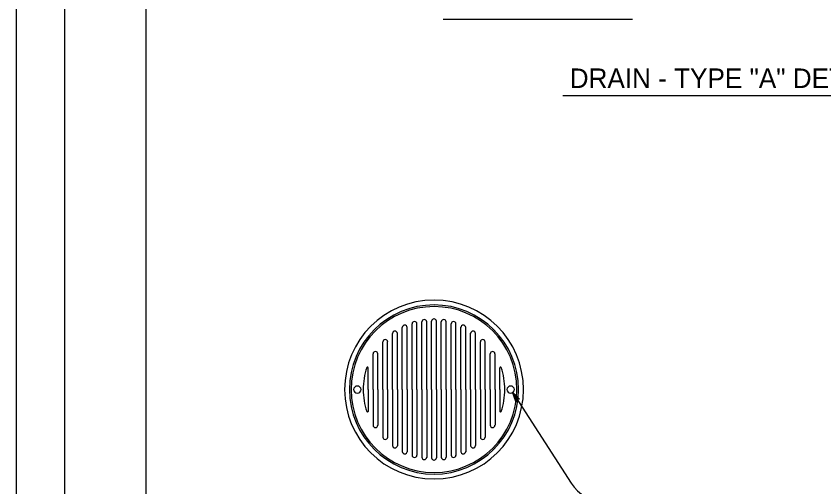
# Model space of a CAD drawing. Extents: x -894 to 866, y -472 to 714.
# Drawn here: x -894 to -397.5, y -181.2 to 108.2 of the extents above; entities that cross this region are included whole.
import ezdxf

# ---------------------------------------------------------------- set-up
doc = ezdxf.new("R2010")
doc.units = 0
for name, color, linetype in [('56 Stage 3 Anno', 7, 'Continuous'), ('57 Undefined', 7, 'Continuous'), ('60 Nongeo Data', 7, 'Continuous'), ('border_PLOTTING-ELEMENTS', 7, 'Continuous'), ('border_rw_22x34_Cut_Lines', 7, 'Continuous'), ('border_SHEET', 7, 'Continuous')]:
    doc.layers.add(name, color=color, linetype=linetype)

msp = doc.modelspace()

# ---------------------------------------------------------------- linework, layer by layer
at = {"layer": '56 Stage 3 Anno'}
for p, q in [((-588.93, -123.01), (-552.89, -178.85)), ((-586.8, -128.78), (-588.93, -123.01)), ((-588.93, -123.01), (-588.93, -123.01)), ((-588.93, -123.01), (-584.56, -127.33)), ((-586.62, -128.41), (-588.18, -124.17)), ((-588.17, -124.18), (-584.99, -127.33)), ((-586.44, -128.02), (-587.43, -125.34)), ((-587.43, -125.34), (-585.37, -127.37)), ((-586.11, -127.38), (-586.8, -128.78)), ((-586.8, -128.78), (-586.8, -128.78)), ((-586.25, -127.68), (-586.68, -126.5)), ((-586.68, -126.5), (-585.8, -127.37)), ((-584.56, -127.33), (-586.11, -127.38)), ((-584.56, -127.33), (-584.56, -127.33))]:
    msp.add_line(p, q, dxfattribs=at)
msp.add_arc((-531.88, -165.29), 25, 212.8441, 270, dxfattribs=at)
at = {"layer": '57 Undefined'}
for p, q in [((-631.57, 106.43), (-515.18, 106.43)), ((-558.03, 59.44), (-244.84, 59.44))]:
    msp.add_line(p, q, dxfattribs=at)
at = {"layer": '60 Nongeo Data'}
for p, q in [((-638.65, -121.33), (-638.65, -79.31)), ((-635.65, -121.33), (-635.65, -79.31)), ((-656.65, -121.33), (-656.65, -83.13)), ((-653.65, -121.33), (-653.65, -82.99)), ((-650.65, -121.33), (-650.65, -80.84)), ((-647.65, -121.33), (-647.65, -80.92)), ((-644.65, -121.33), (-644.65, -79.69)), ((-641.65, -121.33), (-641.65, -79.63)), ((-632.65, -121.33), (-632.65, -79.63)), ((-629.65, -121.33), (-629.65, -79.69)), ((-626.65, -121.33), (-626.65, -80.92)), ((-623.65, -121.33), (-623.65, -80.84)), ((-620.65, -121.33), (-620.65, -82.99)), ((-617.65, -121.33), (-617.65, -83.13)), ((-662.65, -121.33), (-662.65, -86.82)), ((-659.65, -121.33), (-659.65, -86.69)), ((-614.65, -121.33), (-614.65, -86.69)), ((-611.65, -121.33), (-611.65, -86.82)), ((-668.65, -121.33), (-668.65, -92.05)), ((-665.65, -121.33), (-665.65, -91.92)), ((-608.65, -121.33), (-608.65, -91.92)), ((-605.65, -121.33), (-605.65, -92.05)), ((-674.65, -121.33), (-674.65, -99.35)), ((-671.65, -121.33), (-671.65, -99.32)), ((-602.65, -121.33), (-602.65, -99.32)), ((-599.65, -121.33), (-599.65, -99.35)), ((-677.63, -121.33), (-677.63, -107.9)), ((-596.66, -121.33), (-596.66, -107.9)), ((-677.63, -121.33), (-677.63, -134.76)), ((-674.65, -121.33), (-674.65, -143.32)), ((-671.65, -121.33), (-671.65, -143.34)), ((-668.65, -121.33), (-668.65, -150.61)), ((-665.65, -121.33), (-665.65, -150.74)), ((-662.65, -121.33), (-662.65, -155.84)), ((-659.65, -121.33), (-659.65, -155.98)), ((-656.65, -121.33), (-656.65, -159.54)), ((-653.65, -121.33), (-653.65, -159.67)), ((-650.65, -121.33), (-650.65, -161.82)), ((-647.65, -121.33), (-647.65, -161.74)), ((-644.65, -121.33), (-644.65, -162.97)), ((-641.65, -121.33), (-641.65, -163.04)), ((-638.65, -121.33), (-638.65, -163.36)), ((-635.65, -121.33), (-635.65, -163.36)), ((-632.65, -121.33), (-632.65, -163.04)), ((-629.65, -121.33), (-629.65, -162.97)), ((-626.65, -121.33), (-626.65, -161.74)), ((-623.65, -121.33), (-623.65, -161.82)), ((-620.65, -121.33), (-620.65, -159.67)), ((-617.65, -121.33), (-617.65, -159.54)), ((-614.65, -121.33), (-614.65, -155.98)), ((-611.65, -121.33), (-611.65, -155.84)), ((-608.65, -121.33), (-608.65, -150.74)), ((-605.65, -121.33), (-605.65, -150.61)), ((-602.65, -121.33), (-602.65, -143.34)), ((-599.65, -121.33), (-599.65, -143.32)), ((-596.66, -121.33), (-596.66, -134.76))]:
    msp.add_line(p, q, dxfattribs=at)
for centre, radius, start, end in [((-637.15, -121.33), 55, 90, 180), ((-637.15, -121.33), 52, 90, 180), ((-637.15, -121.33), 55, 0, 90), ((-637.15, -121.33), 52, 0, 90), ((-637.15, -121.33), 51, 90, 180), ((-637.15, -121.33), 51, 0, 90), ((-643.14, -79.81), 1.51, 5.6541, 175.317), ((-637.14, -79.43), 1.51, 87.5777, 175.317), ((-637.16, -79.43), 1.51, 4.683, 92.4223), ((-631.16, -79.81), 1.51, 4.683, 174.3459), ((-655.14, -83.25), 1.51, 5.6541, 175.317), ((-649.15, -81.07), 1.51, 5.6541, 175.317), ((-625.14, -81.07), 1.51, 4.683, 174.3459), ((-619.16, -83.25), 1.51, 4.683, 174.3459), ((-661.14, -86.94), 1.51, 5.6541, 175.317), ((-613.16, -86.94), 1.51, 4.683, 174.3459), ((-667.14, -92.18), 1.51, 5.6541, 175.317), ((-607.16, -92.18), 1.51, 4.683, 174.3459), ((-673.14, -99.47), 1.51, 5.6541, 175.317), ((-601.16, -99.47), 1.51, 4.683, 174.3459), ((-637.15, -121.33), 43.5, 161.8471, 180), ((-678.07, -107.93), 0.438, 3.2599, 159.7976), ((-596.22, -107.93), 0.438, 20.2024, 176.7401), ((-637.15, -121.33), 43.5, 0, 18.1529), ((-684.29, -121.48), 2.31, 3.7706, 176.2294), ((-590.01, -121.48), 2.31, 3.7706, 176.2294), ((-637.15, -121.33), 55, 180, 270), ((-637.15, -121.33), 52, 180, 270), ((-637.15, -121.33), 51, 180, 270), ((-684.29, -121.18), 2.31, 183.7706, 356.2294), ((-637.15, -121.33), 43.5, 180, 198.1529), ((-637.15, -121.33), 55, 270, 0), ((-637.15, -121.33), 52, 270, 0), ((-637.15, -121.33), 51, 270, 0), ((-637.15, -121.33), 43.5, 341.8471, 0), ((-590.01, -121.18), 2.31, 183.7706, 356.2294), ((-678.07, -134.73), 0.438, 200.2024, 356.7401), ((-596.22, -134.73), 0.438, 183.2599, 339.7976), ((-673.14, -143.19), 1.51, 184.683, 354.3459), ((-601.16, -143.19), 1.51, 185.6541, 355.317), ((-667.14, -150.49), 1.51, 184.683, 354.3459), ((-607.16, -150.49), 1.51, 185.6541, 355.317), ((-661.14, -155.72), 1.51, 184.683, 354.3459), ((-613.16, -155.72), 1.51, 185.6541, 355.317), ((-655.14, -159.41), 1.51, 184.683, 354.3459), ((-649.15, -161.59), 1.51, 184.683, 354.3459), ((-643.14, -162.85), 1.51, 184.683, 354.3459), ((-637.14, -163.23), 1.51, 184.683, 272.4223), ((-637.16, -163.23), 1.51, 267.5777, 355.317), ((-631.16, -162.85), 1.51, 185.6541, 355.317), ((-625.14, -161.59), 1.51, 185.6541, 355.317), ((-619.16, -159.41), 1.51, 185.6541, 355.317)]:
    msp.add_arc(centre, radius, start, end, dxfattribs=at)
at = {"layer": 'border_PLOTTING-ELEMENTS'}
for points in [[(-894.04, -472.44), (865.96, -472.44), (865.96, 713.56), (-894.04, 713.56)], [(-864.04, 670.56), (835.96, 670.56), (835.96, -429.44), (-864.04, -429.44)]]:
    msp.add_lwpolyline(points, close=True, dxfattribs=at)
at = {"layer": 'border_rw_22x34_Cut_Lines'}
msp.add_lwpolyline([(-864.04, 670.56), (835.96, 670.56), (835.96, -429.44), (-864.04, -429.44)], close=True, dxfattribs=at)
at = {"layer": 'border_SHEET'}
msp.add_line((-814.04, -404.44), (-814.04, 645.56), dxfattribs=at)

# ---------------------------------------------------------------- texts
at = {"layer": '57 Undefined'}
msp.add_text('DRAIN - TYPE "A" DETAIL 7-1', height=12, dxfattribs=at).set_placement((-553.71, 64.05))

doc.saveas('drawing.dxf')
